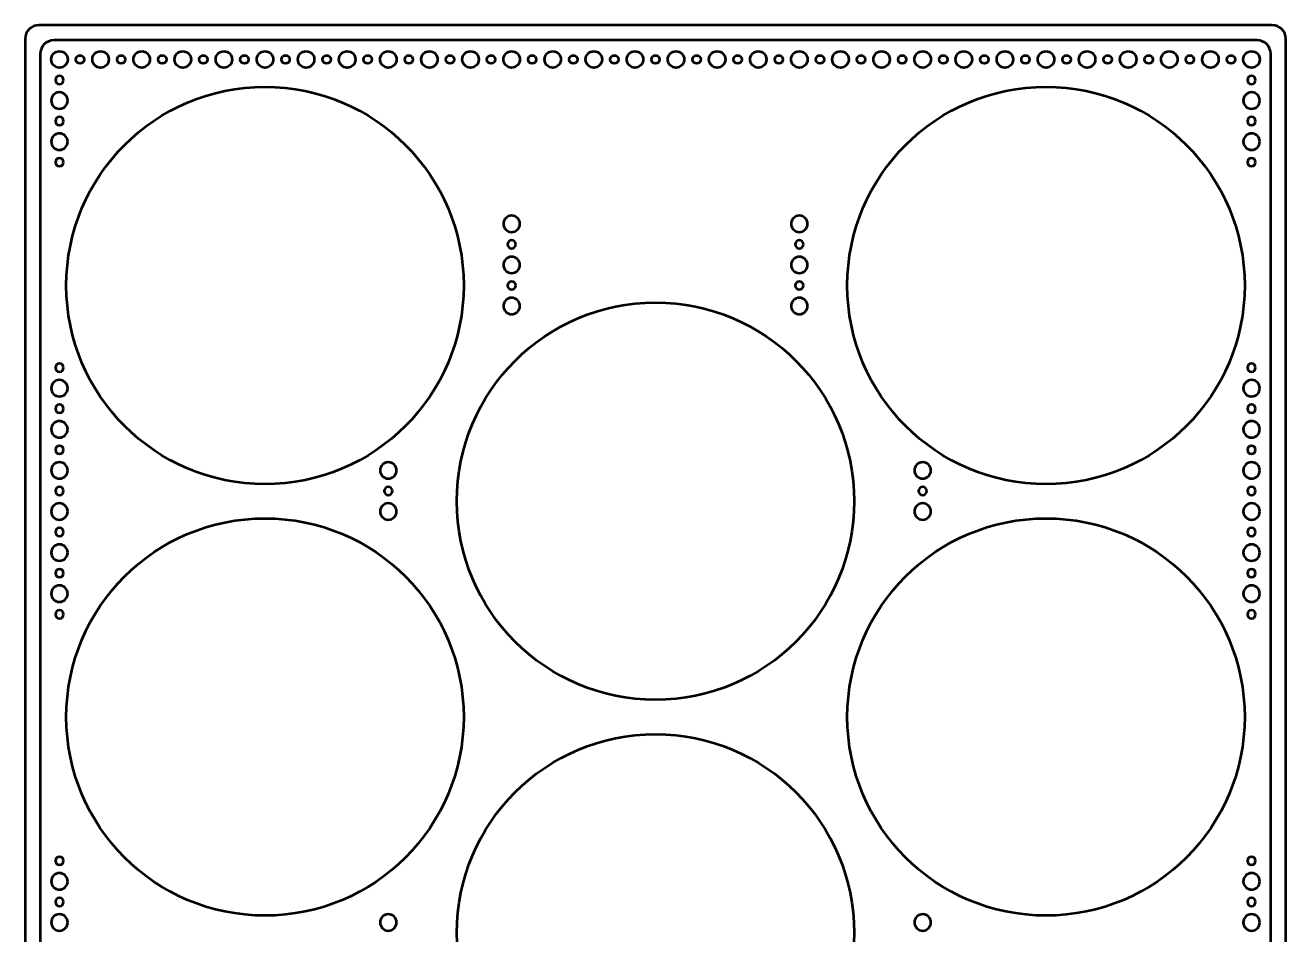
# Model space of a CAD drawing. Header units: centimetres. Extents: x -23 to 23, y -25.2 to 25.2.
# Drawn here: x -23 to 23, y -7.95 to 25.25 of the extents above; entities that cross this region are included whole.
import ezdxf

# ---------------------------------------------------------------- set-up
doc = ezdxf.new("R2010")
doc.units = ezdxf.units.CM
doc.header["$MEASUREMENT"] = 0
doc.layers.add('Layer 1', color=7, linetype='Continuous')

msp = doc.modelspace()

# ---------------------------------------------------------------- linework, layer by layer
at = {"layer": 'Layer 1', "lineweight": 53}
for centre, major_axis in [((-21.74999, 23.99999), (0, 0.30001)), ((-21, 24), (0, 0.15)), ((-20.24999, 23.99999), (0, 0.30001)), ((-19.5, 24), (0, 0.15)), ((-18.74999, 23.99999), (0, 0.30001)), ((-18, 24), (0, 0.15)), ((-17.24999, 23.99999), (0, 0.30001)), ((-16.5, 24), (0, 0.15)), ((-15.74999, 23.99999), (0, 0.30001)), ((-15, 24), (0, 0.15)), ((-14.24999, 23.99999), (0, 0.30001)), ((-13.5, 24), (0, 0.15)), ((-12.74999, 23.99999), (0, 0.30001)), ((-12, 24), (0, 0.15)), ((-11.24999, 23.99999), (0, 0.30001)), ((-10.5, 24), (0, 0.15)), ((-9.74999, 23.99999), (0, 0.30001)), ((-9, 24), (0, 0.15)), ((-8.24999, 23.99999), (0, 0.30001)), ((-7.5, 24), (0, 0.15)), ((-6.74999, 23.99999), (0, 0.30001)), ((-6, 24), (0, 0.15)), ((-5.24999, 23.99999), (0, 0.30001)), ((-4.5, 24), (0, 0.15)), ((-3.74999, 23.99999), (0, 0.30001)), ((-3, 24), (0, 0.15)), ((-2.24999, 23.99999), (0, 0.30001)), ((-1.5, 24), (0, 0.15)), ((-0.74999, 23.99999), (0, 0.30001)), ((0, 24), (0, 0.15)), ((0.75001, 23.99999), (0, 0.30001)), ((1.5, 24), (0, 0.15)), ((2.25001, 23.99999), (0, 0.30001)), ((3, 24), (0, 0.15)), ((3.75001, 23.99999), (0, 0.30001)), ((4.5, 24), (0, 0.15)), ((5.25001, 23.99999), (0, 0.30001)), ((6, 24), (0, 0.15)), ((6.75001, 23.99999), (0, 0.30001)), ((7.5, 24), (0, 0.15)), ((8.25001, 23.99999), (0, 0.30001)), ((9, 24), (0, 0.15)), ((9.75001, 23.99999), (0, 0.30001)), ((10.5, 24), (0, 0.15)), ((11.25001, 23.99999), (0, 0.30001)), ((12, 24), (0, 0.15)), ((12.75001, 23.99999), (0, 0.30001)), ((13.5, 24), (0, 0.15)), ((14.25001, 23.99999), (0, 0.30001)), ((15, 24), (0, 0.15)), ((15.75001, 23.99999), (0, 0.30001)), ((16.5, 24), (0, 0.15)), ((17.25001, 23.99999), (0, 0.30001)), ((18, 24), (0, 0.15)), ((18.75001, 23.99999), (0, 0.30001)), ((19.5, 24), (0, 0.15)), ((20.25001, 23.99999), (0, 0.30001)), ((21, 24), (0, 0.15)), ((21.75001, 23.99999), (0, 0.30001)), ((-14.25, 15.75), (0, 7.25)), ((14.25, 15.75), (0, 7.25)), ((0, 7.875), (0, 7.25)), ((-14.25, 0), (0, 7.25)), ((14.25, 0), (0, 7.25)), ((0, -7.875), (0, 7.25))]:
    msp.add_ellipse(centre, major_axis=major_axis, ratio=1, dxfattribs=at)
for points, knots in [([(-23, -24.75), (-23, -24.75), (-23, 24.75), (-23, 24.75), (-23, 24.75), (-23, 25.02614), (-22.77614, 25.25), (-22.5, 25.25), (-22.5, 25.25), (-22.5, 25.25), (22.5, 25.25), (22.5, 25.25), (22.5, 25.25), (22.77614, 25.25), (23, 25.02614), (23, 24.75), (23, 24.75), (23, 24.75), (23, -24.75), (23, -24.75), (23, -24.75), (23, -25.02614), (22.77614, -25.25), (22.5, -25.25), (22.5, -25.25), (22.5, -25.25), (-22.5, -25.25), (-22.5, -25.25), (-22.5, -25.25), (-22.77614, -25.25), (-23, -25.02614), (-23, -24.75)], [0, 0, 0, 0, 0.11111111, 0.11111111, 0.11111111, 0.11111111, 0.22222222, 0.22222222, 0.22222222, 0.22222222, 0.33333333, 0.33333333, 0.33333333, 0.33333333, 0.44444444, 0.44444444, 0.44444444, 0.44444444, 0.55555556, 0.55555556, 0.55555556, 0.55555556, 0.66666667, 0.66666667, 0.66666667, 0.66666667, 0.77777778, 0.77777778, 0.77777778, 0.77777778, 1, 1, 1, 1]), ([(-21.6, 23.25), (-21.6, 23.16716), (-21.66716, 23.1), (-21.75, 23.1), (-21.75, 23.1), (-21.83284, 23.1), (-21.9, 23.16716), (-21.9, 23.25), (-21.9, 23.25), (-21.9, 23.33284), (-21.83284, 23.4), (-21.75, 23.4), (-21.75, 23.4), (-21.66716, 23.4), (-21.6, 23.33284), (-21.6, 23.25)], [0, 0, 0, 0, 0.2, 0.2, 0.2, 0.2, 0.4, 0.4, 0.4, 0.4, 0.6, 0.6, 0.6, 0.6, 1, 1, 1, 1]), ([(21.9, 23.25), (21.9, 23.16716), (21.83284, 23.1), (21.75, 23.1), (21.75, 23.1), (21.66716, 23.1), (21.6, 23.16716), (21.6, 23.25), (21.6, 23.25), (21.6, 23.33284), (21.66716, 23.4), (21.75, 23.4), (21.75, 23.4), (21.83284, 23.4), (21.9, 23.33284), (21.9, 23.25)], [0, 0, 0, 0, 0.2, 0.2, 0.2, 0.2, 0.4, 0.4, 0.4, 0.4, 0.6, 0.6, 0.6, 0.6, 1, 1, 1, 1]), ([(-21.45, 22.5), (-21.45, 22.33431), (-21.58431, 22.2), (-21.75, 22.2), (-21.75, 22.2), (-21.91569, 22.2), (-22.05, 22.33431), (-22.05, 22.5), (-22.05, 22.5), (-22.05, 22.66569), (-21.91569, 22.8), (-21.75, 22.8), (-21.75, 22.8), (-21.58431, 22.8), (-21.45, 22.66569), (-21.45, 22.5)], [0, 0, 0, 0, 0.2, 0.2, 0.2, 0.2, 0.4, 0.4, 0.4, 0.4, 0.6, 0.6, 0.6, 0.6, 1, 1, 1, 1]), ([(22.05, 22.5), (22.05, 22.33431), (21.91569, 22.2), (21.75, 22.2), (21.75, 22.2), (21.58431, 22.2), (21.45, 22.33431), (21.45, 22.5), (21.45, 22.5), (21.45, 22.66569), (21.58431, 22.8), (21.75, 22.8), (21.75, 22.8), (21.91569, 22.8), (22.05, 22.66569), (22.05, 22.5)], [0, 0, 0, 0, 0.2, 0.2, 0.2, 0.2, 0.4, 0.4, 0.4, 0.4, 0.6, 0.6, 0.6, 0.6, 1, 1, 1, 1]), ([(-21.6, 21.75), (-21.6, 21.66716), (-21.66716, 21.6), (-21.75, 21.6), (-21.75, 21.6), (-21.83284, 21.6), (-21.9, 21.66716), (-21.9, 21.75), (-21.9, 21.75), (-21.9, 21.83284), (-21.83284, 21.9), (-21.75, 21.9), (-21.75, 21.9), (-21.66716, 21.9), (-21.6, 21.83284), (-21.6, 21.75)], [0, 0, 0, 0, 0.2, 0.2, 0.2, 0.2, 0.4, 0.4, 0.4, 0.4, 0.6, 0.6, 0.6, 0.6, 1, 1, 1, 1]), ([(21.9, 21.75), (21.9, 21.66716), (21.83284, 21.6), (21.75, 21.6), (21.75, 21.6), (21.66716, 21.6), (21.6, 21.66716), (21.6, 21.75), (21.6, 21.75), (21.6, 21.83284), (21.66716, 21.9), (21.75, 21.9), (21.75, 21.9), (21.83284, 21.9), (21.9, 21.83284), (21.9, 21.75)], [0, 0, 0, 0, 0.2, 0.2, 0.2, 0.2, 0.4, 0.4, 0.4, 0.4, 0.6, 0.6, 0.6, 0.6, 1, 1, 1, 1]), ([(-21.45, 21), (-21.45, 20.83431), (-21.58431, 20.7), (-21.75, 20.7), (-21.75, 20.7), (-21.91569, 20.7), (-22.05, 20.83431), (-22.05, 21), (-22.05, 21), (-22.05, 21.16569), (-21.91569, 21.3), (-21.75, 21.3), (-21.75, 21.3), (-21.58431, 21.3), (-21.45, 21.16569), (-21.45, 21)], [0, 0, 0, 0, 0.2, 0.2, 0.2, 0.2, 0.4, 0.4, 0.4, 0.4, 0.6, 0.6, 0.6, 0.6, 1, 1, 1, 1]), ([(22.05, 21), (22.05, 20.83431), (21.91569, 20.7), (21.75, 20.7), (21.75, 20.7), (21.58431, 20.7), (21.45, 20.83431), (21.45, 21), (21.45, 21), (21.45, 21.16569), (21.58431, 21.3), (21.75, 21.3), (21.75, 21.3), (21.91569, 21.3), (22.05, 21.16569), (22.05, 21)], [0, 0, 0, 0, 0.2, 0.2, 0.2, 0.2, 0.4, 0.4, 0.4, 0.4, 0.6, 0.6, 0.6, 0.6, 1, 1, 1, 1]), ([(-21.6, 20.25), (-21.6, 20.16716), (-21.66716, 20.1), (-21.75, 20.1), (-21.75, 20.1), (-21.83284, 20.1), (-21.9, 20.16716), (-21.9, 20.25), (-21.9, 20.25), (-21.9, 20.33284), (-21.83284, 20.4), (-21.75, 20.4), (-21.75, 20.4), (-21.66716, 20.4), (-21.6, 20.33284), (-21.6, 20.25)], [0, 0, 0, 0, 0.2, 0.2, 0.2, 0.2, 0.4, 0.4, 0.4, 0.4, 0.6, 0.6, 0.6, 0.6, 1, 1, 1, 1]), ([(21.9, 20.25), (21.9, 20.16716), (21.83284, 20.1), (21.75, 20.1), (21.75, 20.1), (21.66716, 20.1), (21.6, 20.16716), (21.6, 20.25), (21.6, 20.25), (21.6, 20.33284), (21.66716, 20.4), (21.75, 20.4), (21.75, 20.4), (21.83284, 20.4), (21.9, 20.33284), (21.9, 20.25)], [0, 0, 0, 0, 0.2, 0.2, 0.2, 0.2, 0.4, 0.4, 0.4, 0.4, 0.6, 0.6, 0.6, 0.6, 1, 1, 1, 1]), ([(-4.95, 18), (-4.95, 17.83431), (-5.08431, 17.7), (-5.25, 17.7), (-5.25, 17.7), (-5.41569, 17.7), (-5.55, 17.83431), (-5.55, 18), (-5.55, 18), (-5.55, 18.16569), (-5.41569, 18.3), (-5.25, 18.3), (-5.25, 18.3), (-5.08431, 18.3), (-4.95, 18.16569), (-4.95, 18)], [0, 0, 0, 0, 0.2, 0.2, 0.2, 0.2, 0.4, 0.4, 0.4, 0.4, 0.6, 0.6, 0.6, 0.6, 1, 1, 1, 1]), ([(5.55, 18), (5.55, 17.83431), (5.41569, 17.7), (5.25, 17.7), (5.25, 17.7), (5.08431, 17.7), (4.95, 17.83431), (4.95, 18), (4.95, 18), (4.95, 18.16569), (5.08431, 18.3), (5.25, 18.3), (5.25, 18.3), (5.41569, 18.3), (5.55, 18.16569), (5.55, 18)], [0, 0, 0, 0, 0.2, 0.2, 0.2, 0.2, 0.4, 0.4, 0.4, 0.4, 0.6, 0.6, 0.6, 0.6, 1, 1, 1, 1]), ([(-5.1, 17.25), (-5.1, 17.16716), (-5.16716, 17.1), (-5.25, 17.1), (-5.25, 17.1), (-5.33284, 17.1), (-5.4, 17.16716), (-5.4, 17.25), (-5.4, 17.25), (-5.4, 17.33284), (-5.33284, 17.4), (-5.25, 17.4), (-5.25, 17.4), (-5.16716, 17.4), (-5.1, 17.33284), (-5.1, 17.25)], [0, 0, 0, 0, 0.2, 0.2, 0.2, 0.2, 0.4, 0.4, 0.4, 0.4, 0.6, 0.6, 0.6, 0.6, 1, 1, 1, 1]), ([(5.4, 17.25), (5.4, 17.16716), (5.33284, 17.1), (5.25, 17.1), (5.25, 17.1), (5.16716, 17.1), (5.1, 17.16716), (5.1, 17.25), (5.1, 17.25), (5.1, 17.33284), (5.16716, 17.4), (5.25, 17.4), (5.25, 17.4), (5.33284, 17.4), (5.4, 17.33284), (5.4, 17.25)], [0, 0, 0, 0, 0.2, 0.2, 0.2, 0.2, 0.4, 0.4, 0.4, 0.4, 0.6, 0.6, 0.6, 0.6, 1, 1, 1, 1]), ([(-4.95, 16.5), (-4.95, 16.33431), (-5.08431, 16.2), (-5.25, 16.2), (-5.25, 16.2), (-5.41569, 16.2), (-5.55, 16.33431), (-5.55, 16.5), (-5.55, 16.5), (-5.55, 16.66569), (-5.41569, 16.8), (-5.25, 16.8), (-5.25, 16.8), (-5.08431, 16.8), (-4.95, 16.66569), (-4.95, 16.5)], [0, 0, 0, 0, 0.2, 0.2, 0.2, 0.2, 0.4, 0.4, 0.4, 0.4, 0.6, 0.6, 0.6, 0.6, 1, 1, 1, 1]), ([(5.55, 16.5), (5.55, 16.33431), (5.41569, 16.2), (5.25, 16.2), (5.25, 16.2), (5.08431, 16.2), (4.95, 16.33431), (4.95, 16.5), (4.95, 16.5), (4.95, 16.66569), (5.08431, 16.8), (5.25, 16.8), (5.25, 16.8), (5.41569, 16.8), (5.55, 16.66569), (5.55, 16.5)], [0, 0, 0, 0, 0.2, 0.2, 0.2, 0.2, 0.4, 0.4, 0.4, 0.4, 0.6, 0.6, 0.6, 0.6, 1, 1, 1, 1]), ([(-5.1, 15.75), (-5.1, 15.66716), (-5.16716, 15.6), (-5.25, 15.6), (-5.25, 15.6), (-5.33284, 15.6), (-5.4, 15.66716), (-5.4, 15.75), (-5.4, 15.75), (-5.4, 15.83284), (-5.33284, 15.9), (-5.25, 15.9), (-5.25, 15.9), (-5.16716, 15.9), (-5.1, 15.83284), (-5.1, 15.75)], [0, 0, 0, 0, 0.2, 0.2, 0.2, 0.2, 0.4, 0.4, 0.4, 0.4, 0.6, 0.6, 0.6, 0.6, 1, 1, 1, 1]), ([(5.4, 15.75), (5.4, 15.66716), (5.33284, 15.6), (5.25, 15.6), (5.25, 15.6), (5.16716, 15.6), (5.1, 15.66716), (5.1, 15.75), (5.1, 15.75), (5.1, 15.83284), (5.16716, 15.9), (5.25, 15.9), (5.25, 15.9), (5.33284, 15.9), (5.4, 15.83284), (5.4, 15.75)], [0, 0, 0, 0, 0.2, 0.2, 0.2, 0.2, 0.4, 0.4, 0.4, 0.4, 0.6, 0.6, 0.6, 0.6, 1, 1, 1, 1]), ([(-4.95, 15), (-4.95, 14.83431), (-5.08431, 14.7), (-5.25, 14.7), (-5.25, 14.7), (-5.41569, 14.7), (-5.55, 14.83431), (-5.55, 15), (-5.55, 15), (-5.55, 15.16569), (-5.41569, 15.3), (-5.25, 15.3), (-5.25, 15.3), (-5.08431, 15.3), (-4.95, 15.16569), (-4.95, 15)], [0, 0, 0, 0, 0.2, 0.2, 0.2, 0.2, 0.4, 0.4, 0.4, 0.4, 0.6, 0.6, 0.6, 0.6, 1, 1, 1, 1]), ([(5.55, 15), (5.55, 14.83431), (5.41569, 14.7), (5.25, 14.7), (5.25, 14.7), (5.08431, 14.7), (4.95, 14.83431), (4.95, 15), (4.95, 15), (4.95, 15.16569), (5.08431, 15.3), (5.25, 15.3), (5.25, 15.3), (5.41569, 15.3), (5.55, 15.16569), (5.55, 15)], [0, 0, 0, 0, 0.2, 0.2, 0.2, 0.2, 0.4, 0.4, 0.4, 0.4, 0.6, 0.6, 0.6, 0.6, 1, 1, 1, 1]), ([(-21.6, 12.75), (-21.6, 12.66716), (-21.66716, 12.6), (-21.75, 12.6), (-21.75, 12.6), (-21.83284, 12.6), (-21.9, 12.66716), (-21.9, 12.75), (-21.9, 12.75), (-21.9, 12.83284), (-21.83284, 12.9), (-21.75, 12.9), (-21.75, 12.9), (-21.66716, 12.9), (-21.6, 12.83284), (-21.6, 12.75)], [0, 0, 0, 0, 0.2, 0.2, 0.2, 0.2, 0.4, 0.4, 0.4, 0.4, 0.6, 0.6, 0.6, 0.6, 1, 1, 1, 1]), ([(21.9, 12.75), (21.9, 12.66716), (21.83284, 12.6), (21.75, 12.6), (21.75, 12.6), (21.66716, 12.6), (21.6, 12.66716), (21.6, 12.75), (21.6, 12.75), (21.6, 12.83284), (21.66716, 12.9), (21.75, 12.9), (21.75, 12.9), (21.83284, 12.9), (21.9, 12.83284), (21.9, 12.75)], [0, 0, 0, 0, 0.2, 0.2, 0.2, 0.2, 0.4, 0.4, 0.4, 0.4, 0.6, 0.6, 0.6, 0.6, 1, 1, 1, 1]), ([(-21.45, 12), (-21.45, 11.83431), (-21.58431, 11.7), (-21.75, 11.7), (-21.75, 11.7), (-21.91569, 11.7), (-22.05, 11.83431), (-22.05, 12), (-22.05, 12), (-22.05, 12.16569), (-21.91569, 12.3), (-21.75, 12.3), (-21.75, 12.3), (-21.58431, 12.3), (-21.45, 12.16569), (-21.45, 12)], [0, 0, 0, 0, 0.2, 0.2, 0.2, 0.2, 0.4, 0.4, 0.4, 0.4, 0.6, 0.6, 0.6, 0.6, 1, 1, 1, 1]), ([(22.05, 12), (22.05, 11.83431), (21.91569, 11.7), (21.75, 11.7), (21.75, 11.7), (21.58431, 11.7), (21.45, 11.83431), (21.45, 12), (21.45, 12), (21.45, 12.16569), (21.58431, 12.3), (21.75, 12.3), (21.75, 12.3), (21.91569, 12.3), (22.05, 12.16569), (22.05, 12)], [0, 0, 0, 0, 0.2, 0.2, 0.2, 0.2, 0.4, 0.4, 0.4, 0.4, 0.6, 0.6, 0.6, 0.6, 1, 1, 1, 1]), ([(-21.6, 11.25), (-21.6, 11.16716), (-21.66716, 11.1), (-21.75, 11.1), (-21.75, 11.1), (-21.83284, 11.1), (-21.9, 11.16716), (-21.9, 11.25), (-21.9, 11.25), (-21.9, 11.33284), (-21.83284, 11.4), (-21.75, 11.4), (-21.75, 11.4), (-21.66716, 11.4), (-21.6, 11.33284), (-21.6, 11.25)], [0, 0, 0, 0, 0.2, 0.2, 0.2, 0.2, 0.4, 0.4, 0.4, 0.4, 0.6, 0.6, 0.6, 0.6, 1, 1, 1, 1]), ([(21.9, 11.25), (21.9, 11.16716), (21.83284, 11.1), (21.75, 11.1), (21.75, 11.1), (21.66716, 11.1), (21.6, 11.16716), (21.6, 11.25), (21.6, 11.25), (21.6, 11.33284), (21.66716, 11.4), (21.75, 11.4), (21.75, 11.4), (21.83284, 11.4), (21.9, 11.33284), (21.9, 11.25)], [0, 0, 0, 0, 0.2, 0.2, 0.2, 0.2, 0.4, 0.4, 0.4, 0.4, 0.6, 0.6, 0.6, 0.6, 1, 1, 1, 1]), ([(-21.45, 10.5), (-21.45, 10.33431), (-21.58431, 10.2), (-21.75, 10.2), (-21.75, 10.2), (-21.91569, 10.2), (-22.05, 10.33431), (-22.05, 10.5), (-22.05, 10.5), (-22.05, 10.66569), (-21.91569, 10.8), (-21.75, 10.8), (-21.75, 10.8), (-21.58431, 10.8), (-21.45, 10.66569), (-21.45, 10.5)], [0, 0, 0, 0, 0.2, 0.2, 0.2, 0.2, 0.4, 0.4, 0.4, 0.4, 0.6, 0.6, 0.6, 0.6, 1, 1, 1, 1]), ([(22.05, 10.5), (22.05, 10.33431), (21.91569, 10.2), (21.75, 10.2), (21.75, 10.2), (21.58431, 10.2), (21.45, 10.33431), (21.45, 10.5), (21.45, 10.5), (21.45, 10.66569), (21.58431, 10.8), (21.75, 10.8), (21.75, 10.8), (21.91569, 10.8), (22.05, 10.66569), (22.05, 10.5)], [0, 0, 0, 0, 0.2, 0.2, 0.2, 0.2, 0.4, 0.4, 0.4, 0.4, 0.6, 0.6, 0.6, 0.6, 1, 1, 1, 1]), ([(-21.6, 9.75), (-21.6, 9.66716), (-21.66716, 9.6), (-21.75, 9.6), (-21.75, 9.6), (-21.83284, 9.6), (-21.9, 9.66716), (-21.9, 9.75), (-21.9, 9.75), (-21.9, 9.83284), (-21.83284, 9.9), (-21.75, 9.9), (-21.75, 9.9), (-21.66716, 9.9), (-21.6, 9.83284), (-21.6, 9.75)], [0, 0, 0, 0, 0.2, 0.2, 0.2, 0.2, 0.4, 0.4, 0.4, 0.4, 0.6, 0.6, 0.6, 0.6, 1, 1, 1, 1]), ([(21.9, 9.75), (21.9, 9.66716), (21.83284, 9.6), (21.75, 9.6), (21.75, 9.6), (21.66716, 9.6), (21.6, 9.66716), (21.6, 9.75), (21.6, 9.75), (21.6, 9.83284), (21.66716, 9.9), (21.75, 9.9), (21.75, 9.9), (21.83284, 9.9), (21.9, 9.83284), (21.9, 9.75)], [0, 0, 0, 0, 0.2, 0.2, 0.2, 0.2, 0.4, 0.4, 0.4, 0.4, 0.6, 0.6, 0.6, 0.6, 1, 1, 1, 1]), ([(-21.45, 9), (-21.45, 8.83431), (-21.58431, 8.7), (-21.75, 8.7), (-21.75, 8.7), (-21.91569, 8.7), (-22.05, 8.83431), (-22.05, 9), (-22.05, 9), (-22.05, 9.16569), (-21.91569, 9.3), (-21.75, 9.3), (-21.75, 9.3), (-21.58431, 9.3), (-21.45, 9.16569), (-21.45, 9)], [0, 0, 0, 0, 0.2, 0.2, 0.2, 0.2, 0.4, 0.4, 0.4, 0.4, 0.6, 0.6, 0.6, 0.6, 1, 1, 1, 1]), ([(-9.45, 9), (-9.45, 8.83431), (-9.58431, 8.7), (-9.75, 8.7), (-9.75, 8.7), (-9.91569, 8.7), (-10.05, 8.83431), (-10.05, 9), (-10.05, 9), (-10.05, 9.16569), (-9.91569, 9.3), (-9.75, 9.3), (-9.75, 9.3), (-9.58431, 9.3), (-9.45, 9.16569), (-9.45, 9)], [0, 0, 0, 0, 0.2, 0.2, 0.2, 0.2, 0.4, 0.4, 0.4, 0.4, 0.6, 0.6, 0.6, 0.6, 1, 1, 1, 1]), ([(10.05, 9), (10.05, 8.83431), (9.91569, 8.7), (9.75, 8.7), (9.75, 8.7), (9.58431, 8.7), (9.45, 8.83431), (9.45, 9), (9.45, 9), (9.45, 9.16569), (9.58431, 9.3), (9.75, 9.3), (9.75, 9.3), (9.91569, 9.3), (10.05, 9.16569), (10.05, 9)], [0, 0, 0, 0, 0.2, 0.2, 0.2, 0.2, 0.4, 0.4, 0.4, 0.4, 0.6, 0.6, 0.6, 0.6, 1, 1, 1, 1]), ([(22.05, 9), (22.05, 8.83431), (21.91569, 8.7), (21.75, 8.7), (21.75, 8.7), (21.58431, 8.7), (21.45, 8.83431), (21.45, 9), (21.45, 9), (21.45, 9.16569), (21.58431, 9.3), (21.75, 9.3), (21.75, 9.3), (21.91569, 9.3), (22.05, 9.16569), (22.05, 9)], [0, 0, 0, 0, 0.2, 0.2, 0.2, 0.2, 0.4, 0.4, 0.4, 0.4, 0.6, 0.6, 0.6, 0.6, 1, 1, 1, 1]), ([(-21.6, 8.25), (-21.6, 8.16716), (-21.66716, 8.1), (-21.75, 8.1), (-21.75, 8.1), (-21.83284, 8.1), (-21.9, 8.16716), (-21.9, 8.25), (-21.9, 8.25), (-21.9, 8.33284), (-21.83284, 8.4), (-21.75, 8.4), (-21.75, 8.4), (-21.66716, 8.4), (-21.6, 8.33284), (-21.6, 8.25)], [0, 0, 0, 0, 0.2, 0.2, 0.2, 0.2, 0.4, 0.4, 0.4, 0.4, 0.6, 0.6, 0.6, 0.6, 1, 1, 1, 1]), ([(-9.6, 8.25), (-9.6, 8.16716), (-9.66716, 8.1), (-9.75, 8.1), (-9.75, 8.1), (-9.83284, 8.1), (-9.9, 8.16716), (-9.9, 8.25), (-9.9, 8.25), (-9.9, 8.33284), (-9.83284, 8.4), (-9.75, 8.4), (-9.75, 8.4), (-9.66716, 8.4), (-9.6, 8.33284), (-9.6, 8.25)], [0, 0, 0, 0, 0.2, 0.2, 0.2, 0.2, 0.4, 0.4, 0.4, 0.4, 0.6, 0.6, 0.6, 0.6, 1, 1, 1, 1]), ([(9.9, 8.25), (9.9, 8.16716), (9.83284, 8.1), (9.75, 8.1), (9.75, 8.1), (9.66716, 8.1), (9.6, 8.16716), (9.6, 8.25), (9.6, 8.25), (9.6, 8.33284), (9.66716, 8.4), (9.75, 8.4), (9.75, 8.4), (9.83284, 8.4), (9.9, 8.33284), (9.9, 8.25)], [0, 0, 0, 0, 0.2, 0.2, 0.2, 0.2, 0.4, 0.4, 0.4, 0.4, 0.6, 0.6, 0.6, 0.6, 1, 1, 1, 1]), ([(21.9, 8.25), (21.9, 8.16716), (21.83284, 8.1), (21.75, 8.1), (21.75, 8.1), (21.66716, 8.1), (21.6, 8.16716), (21.6, 8.25), (21.6, 8.25), (21.6, 8.33284), (21.66716, 8.4), (21.75, 8.4), (21.75, 8.4), (21.83284, 8.4), (21.9, 8.33284), (21.9, 8.25)], [0, 0, 0, 0, 0.2, 0.2, 0.2, 0.2, 0.4, 0.4, 0.4, 0.4, 0.6, 0.6, 0.6, 0.6, 1, 1, 1, 1]), ([(-21.45, 7.5), (-21.45, 7.33431), (-21.58431, 7.2), (-21.75, 7.2), (-21.75, 7.2), (-21.91569, 7.2), (-22.05, 7.33431), (-22.05, 7.5), (-22.05, 7.5), (-22.05, 7.66569), (-21.91569, 7.8), (-21.75, 7.8), (-21.75, 7.8), (-21.58431, 7.8), (-21.45, 7.66569), (-21.45, 7.5)], [0, 0, 0, 0, 0.2, 0.2, 0.2, 0.2, 0.4, 0.4, 0.4, 0.4, 0.6, 0.6, 0.6, 0.6, 1, 1, 1, 1]), ([(-9.45, 7.5), (-9.45, 7.33431), (-9.58431, 7.2), (-9.75, 7.2), (-9.75, 7.2), (-9.91569, 7.2), (-10.05, 7.33431), (-10.05, 7.5), (-10.05, 7.5), (-10.05, 7.66569), (-9.91569, 7.8), (-9.75, 7.8), (-9.75, 7.8), (-9.58431, 7.8), (-9.45, 7.66569), (-9.45, 7.5)], [0, 0, 0, 0, 0.2, 0.2, 0.2, 0.2, 0.4, 0.4, 0.4, 0.4, 0.6, 0.6, 0.6, 0.6, 1, 1, 1, 1]), ([(10.05, 7.5), (10.05, 7.33431), (9.91569, 7.2), (9.75, 7.2), (9.75, 7.2), (9.58431, 7.2), (9.45, 7.33431), (9.45, 7.5), (9.45, 7.5), (9.45, 7.66569), (9.58431, 7.8), (9.75, 7.8), (9.75, 7.8), (9.91569, 7.8), (10.05, 7.66569), (10.05, 7.5)], [0, 0, 0, 0, 0.2, 0.2, 0.2, 0.2, 0.4, 0.4, 0.4, 0.4, 0.6, 0.6, 0.6, 0.6, 1, 1, 1, 1]), ([(22.05, 7.5), (22.05, 7.33431), (21.91569, 7.2), (21.75, 7.2), (21.75, 7.2), (21.58431, 7.2), (21.45, 7.33431), (21.45, 7.5), (21.45, 7.5), (21.45, 7.66569), (21.58431, 7.8), (21.75, 7.8), (21.75, 7.8), (21.91569, 7.8), (22.05, 7.66569), (22.05, 7.5)], [0, 0, 0, 0, 0.2, 0.2, 0.2, 0.2, 0.4, 0.4, 0.4, 0.4, 0.6, 0.6, 0.6, 0.6, 1, 1, 1, 1]), ([(-21.6, 6.75), (-21.6, 6.66716), (-21.66716, 6.6), (-21.75, 6.6), (-21.75, 6.6), (-21.83284, 6.6), (-21.9, 6.66716), (-21.9, 6.75), (-21.9, 6.75), (-21.9, 6.83284), (-21.83284, 6.9), (-21.75, 6.9), (-21.75, 6.9), (-21.66716, 6.9), (-21.6, 6.83284), (-21.6, 6.75)], [0, 0, 0, 0, 0.2, 0.2, 0.2, 0.2, 0.4, 0.4, 0.4, 0.4, 0.6, 0.6, 0.6, 0.6, 1, 1, 1, 1]), ([(21.9, 6.75), (21.9, 6.66716), (21.83284, 6.6), (21.75, 6.6), (21.75, 6.6), (21.66716, 6.6), (21.6, 6.66716), (21.6, 6.75), (21.6, 6.75), (21.6, 6.83284), (21.66716, 6.9), (21.75, 6.9), (21.75, 6.9), (21.83284, 6.9), (21.9, 6.83284), (21.9, 6.75)], [0, 0, 0, 0, 0.2, 0.2, 0.2, 0.2, 0.4, 0.4, 0.4, 0.4, 0.6, 0.6, 0.6, 0.6, 1, 1, 1, 1]), ([(-21.45, 6), (-21.45, 5.83431), (-21.58431, 5.7), (-21.75, 5.7), (-21.75, 5.7), (-21.91569, 5.7), (-22.05, 5.83431), (-22.05, 6), (-22.05, 6), (-22.05, 6.16569), (-21.91569, 6.3), (-21.75, 6.3), (-21.75, 6.3), (-21.58431, 6.3), (-21.45, 6.16569), (-21.45, 6)], [0, 0, 0, 0, 0.2, 0.2, 0.2, 0.2, 0.4, 0.4, 0.4, 0.4, 0.6, 0.6, 0.6, 0.6, 1, 1, 1, 1]), ([(22.05, 6), (22.05, 5.83431), (21.91569, 5.7), (21.75, 5.7), (21.75, 5.7), (21.58431, 5.7), (21.45, 5.83431), (21.45, 6), (21.45, 6), (21.45, 6.16569), (21.58431, 6.3), (21.75, 6.3), (21.75, 6.3), (21.91569, 6.3), (22.05, 6.16569), (22.05, 6)], [0, 0, 0, 0, 0.2, 0.2, 0.2, 0.2, 0.4, 0.4, 0.4, 0.4, 0.6, 0.6, 0.6, 0.6, 1, 1, 1, 1]), ([(-21.6, 5.25), (-21.6, 5.16716), (-21.66716, 5.1), (-21.75, 5.1), (-21.75, 5.1), (-21.83284, 5.1), (-21.9, 5.16716), (-21.9, 5.25), (-21.9, 5.25), (-21.9, 5.33284), (-21.83284, 5.4), (-21.75, 5.4), (-21.75, 5.4), (-21.66716, 5.4), (-21.6, 5.33284), (-21.6, 5.25)], [0, 0, 0, 0, 0.2, 0.2, 0.2, 0.2, 0.4, 0.4, 0.4, 0.4, 0.6, 0.6, 0.6, 0.6, 1, 1, 1, 1]), ([(21.9, 5.25), (21.9, 5.16716), (21.83284, 5.1), (21.75, 5.1), (21.75, 5.1), (21.66716, 5.1), (21.6, 5.16716), (21.6, 5.25), (21.6, 5.25), (21.6, 5.33284), (21.66716, 5.4), (21.75, 5.4), (21.75, 5.4), (21.83284, 5.4), (21.9, 5.33284), (21.9, 5.25)], [0, 0, 0, 0, 0.2, 0.2, 0.2, 0.2, 0.4, 0.4, 0.4, 0.4, 0.6, 0.6, 0.6, 0.6, 1, 1, 1, 1]), ([(-21.45, 4.5), (-21.45, 4.33431), (-21.58431, 4.2), (-21.75, 4.2), (-21.75, 4.2), (-21.91569, 4.2), (-22.05, 4.33431), (-22.05, 4.5), (-22.05, 4.5), (-22.05, 4.66569), (-21.91569, 4.8), (-21.75, 4.8), (-21.75, 4.8), (-21.58431, 4.8), (-21.45, 4.66569), (-21.45, 4.5)], [0, 0, 0, 0, 0.2, 0.2, 0.2, 0.2, 0.4, 0.4, 0.4, 0.4, 0.6, 0.6, 0.6, 0.6, 1, 1, 1, 1]), ([(22.05, 4.5), (22.05, 4.33431), (21.91569, 4.2), (21.75, 4.2), (21.75, 4.2), (21.58431, 4.2), (21.45, 4.33431), (21.45, 4.5), (21.45, 4.5), (21.45, 4.66569), (21.58431, 4.8), (21.75, 4.8), (21.75, 4.8), (21.91569, 4.8), (22.05, 4.66569), (22.05, 4.5)], [0, 0, 0, 0, 0.2, 0.2, 0.2, 0.2, 0.4, 0.4, 0.4, 0.4, 0.6, 0.6, 0.6, 0.6, 1, 1, 1, 1]), ([(-21.6, 3.75), (-21.6, 3.66716), (-21.66716, 3.6), (-21.75, 3.6), (-21.75, 3.6), (-21.83284, 3.6), (-21.9, 3.66716), (-21.9, 3.75), (-21.9, 3.75), (-21.9, 3.83284), (-21.83284, 3.9), (-21.75, 3.9), (-21.75, 3.9), (-21.66716, 3.9), (-21.6, 3.83284), (-21.6, 3.75)], [0, 0, 0, 0, 0.2, 0.2, 0.2, 0.2, 0.4, 0.4, 0.4, 0.4, 0.6, 0.6, 0.6, 0.6, 1, 1, 1, 1]), ([(21.9, 3.75), (21.9, 3.66716), (21.83284, 3.6), (21.75, 3.6), (21.75, 3.6), (21.66716, 3.6), (21.6, 3.66716), (21.6, 3.75), (21.6, 3.75), (21.6, 3.83284), (21.66716, 3.9), (21.75, 3.9), (21.75, 3.9), (21.83284, 3.9), (21.9, 3.83284), (21.9, 3.75)], [0, 0, 0, 0, 0.2, 0.2, 0.2, 0.2, 0.4, 0.4, 0.4, 0.4, 0.6, 0.6, 0.6, 0.6, 1, 1, 1, 1]), ([(-21.6, -5.25), (-21.6, -5.33284), (-21.66716, -5.4), (-21.75, -5.4), (-21.75, -5.4), (-21.83284, -5.4), (-21.9, -5.33284), (-21.9, -5.25), (-21.9, -5.25), (-21.9, -5.16716), (-21.83284, -5.1), (-21.75, -5.1), (-21.75, -5.1), (-21.66716, -5.1), (-21.6, -5.16716), (-21.6, -5.25)], [0, 0, 0, 0, 0.2, 0.2, 0.2, 0.2, 0.4, 0.4, 0.4, 0.4, 0.6, 0.6, 0.6, 0.6, 1, 1, 1, 1]), ([(21.9, -5.25), (21.9, -5.33284), (21.83284, -5.4), (21.75, -5.4), (21.75, -5.4), (21.66716, -5.4), (21.6, -5.33284), (21.6, -5.25), (21.6, -5.25), (21.6, -5.16716), (21.66716, -5.1), (21.75, -5.1), (21.75, -5.1), (21.83284, -5.1), (21.9, -5.16716), (21.9, -5.25)], [0, 0, 0, 0, 0.2, 0.2, 0.2, 0.2, 0.4, 0.4, 0.4, 0.4, 0.6, 0.6, 0.6, 0.6, 1, 1, 1, 1]), ([(-21.45, -6), (-21.45, -6.16569), (-21.58431, -6.3), (-21.75, -6.3), (-21.75, -6.3), (-21.91569, -6.3), (-22.05, -6.16569), (-22.05, -6), (-22.05, -6), (-22.05, -5.83431), (-21.91569, -5.7), (-21.75, -5.7), (-21.75, -5.7), (-21.58431, -5.7), (-21.45, -5.83431), (-21.45, -6)], [0, 0, 0, 0, 0.2, 0.2, 0.2, 0.2, 0.4, 0.4, 0.4, 0.4, 0.6, 0.6, 0.6, 0.6, 1, 1, 1, 1]), ([(22.05, -6), (22.05, -6.16569), (21.91569, -6.3), (21.75, -6.3), (21.75, -6.3), (21.58431, -6.3), (21.45, -6.16569), (21.45, -6), (21.45, -6), (21.45, -5.83431), (21.58431, -5.7), (21.75, -5.7), (21.75, -5.7), (21.91569, -5.7), (22.05, -5.83431), (22.05, -6)], [0, 0, 0, 0, 0.2, 0.2, 0.2, 0.2, 0.4, 0.4, 0.4, 0.4, 0.6, 0.6, 0.6, 0.6, 1, 1, 1, 1]), ([(-21.6, -6.75), (-21.6, -6.83284), (-21.66716, -6.9), (-21.75, -6.9), (-21.75, -6.9), (-21.83284, -6.9), (-21.9, -6.83284), (-21.9, -6.75), (-21.9, -6.75), (-21.9, -6.66716), (-21.83284, -6.6), (-21.75, -6.6), (-21.75, -6.6), (-21.66716, -6.6), (-21.6, -6.66716), (-21.6, -6.75)], [0, 0, 0, 0, 0.2, 0.2, 0.2, 0.2, 0.4, 0.4, 0.4, 0.4, 0.6, 0.6, 0.6, 0.6, 1, 1, 1, 1]), ([(21.9, -6.75), (21.9, -6.83284), (21.83284, -6.9), (21.75, -6.9), (21.75, -6.9), (21.66716, -6.9), (21.6, -6.83284), (21.6, -6.75), (21.6, -6.75), (21.6, -6.66716), (21.66716, -6.6), (21.75, -6.6), (21.75, -6.6), (21.83284, -6.6), (21.9, -6.66716), (21.9, -6.75)], [0, 0, 0, 0, 0.2, 0.2, 0.2, 0.2, 0.4, 0.4, 0.4, 0.4, 0.6, 0.6, 0.6, 0.6, 1, 1, 1, 1]), ([(-21.45, -7.5), (-21.45, -7.66569), (-21.58431, -7.8), (-21.75, -7.8), (-21.75, -7.8), (-21.91569, -7.8), (-22.05, -7.66569), (-22.05, -7.5), (-22.05, -7.5), (-22.05, -7.33431), (-21.91569, -7.2), (-21.75, -7.2), (-21.75, -7.2), (-21.58431, -7.2), (-21.45, -7.33431), (-21.45, -7.5)], [0, 0, 0, 0, 0.2, 0.2, 0.2, 0.2, 0.4, 0.4, 0.4, 0.4, 0.6, 0.6, 0.6, 0.6, 1, 1, 1, 1]), ([(-9.45, -7.5), (-9.45, -7.66569), (-9.58431, -7.8), (-9.75, -7.8), (-9.75, -7.8), (-9.91569, -7.8), (-10.05, -7.66569), (-10.05, -7.5), (-10.05, -7.5), (-10.05, -7.33431), (-9.91569, -7.2), (-9.75, -7.2), (-9.75, -7.2), (-9.58431, -7.2), (-9.45, -7.33431), (-9.45, -7.5)], [0, 0, 0, 0, 0.2, 0.2, 0.2, 0.2, 0.4, 0.4, 0.4, 0.4, 0.6, 0.6, 0.6, 0.6, 1, 1, 1, 1]), ([(10.05, -7.5), (10.05, -7.66569), (9.91569, -7.8), (9.75, -7.8), (9.75, -7.8), (9.58431, -7.8), (9.45, -7.66569), (9.45, -7.5), (9.45, -7.5), (9.45, -7.33431), (9.58431, -7.2), (9.75, -7.2), (9.75, -7.2), (9.91569, -7.2), (10.05, -7.33431), (10.05, -7.5)], [0, 0, 0, 0, 0.2, 0.2, 0.2, 0.2, 0.4, 0.4, 0.4, 0.4, 0.6, 0.6, 0.6, 0.6, 1, 1, 1, 1]), ([(22.05, -7.5), (22.05, -7.66569), (21.91569, -7.8), (21.75, -7.8), (21.75, -7.8), (21.58431, -7.8), (21.45, -7.66569), (21.45, -7.5), (21.45, -7.5), (21.45, -7.33431), (21.58431, -7.2), (21.75, -7.2), (21.75, -7.2), (21.91569, -7.2), (22.05, -7.33431), (22.05, -7.5)], [0, 0, 0, 0, 0.2, 0.2, 0.2, 0.2, 0.4, 0.4, 0.4, 0.4, 0.6, 0.6, 0.6, 0.6, 1, 1, 1, 1])]:
    msp.add_open_spline(points, degree=3, knots=knots, dxfattribs=at)
at = {"layer": 'Layer 1', "color": 4, "lineweight": 53}
msp.add_open_spline([(-22.45, -24.2), (-22.45, -24.2), (-22.45, 24.2), (-22.45, 24.2), (-22.45, 24.2), (-22.45, 24.47614), (-22.22614, 24.7), (-21.95, 24.7), (-21.95, 24.7), (-21.95, 24.7), (21.95, 24.7), (21.95, 24.7), (21.95, 24.7), (22.22614, 24.7), (22.45, 24.47614), (22.45, 24.2), (22.45, 24.2), (22.45, 24.2), (22.45, -24.2), (22.45, -24.2), (22.45, -24.2), (22.45, -24.47614), (22.22614, -24.7), (21.95, -24.7), (21.95, -24.7), (21.95, -24.7), (-21.95, -24.7), (-21.95, -24.7), (-21.95, -24.7), (-22.22614, -24.7), (-22.45, -24.47614), (-22.45, -24.2)], degree=3, knots=[0, 0, 0, 0, 0.11111111, 0.11111111, 0.11111111, 0.11111111, 0.22222222, 0.22222222, 0.22222222, 0.22222222, 0.33333333, 0.33333333, 0.33333333, 0.33333333, 0.44444444, 0.44444444, 0.44444444, 0.44444444, 0.55555556, 0.55555556, 0.55555556, 0.55555556, 0.66666667, 0.66666667, 0.66666667, 0.66666667, 0.77777778, 0.77777778, 0.77777778, 0.77777778, 1, 1, 1, 1], dxfattribs=at)

doc.saveas('drawing.dxf')
